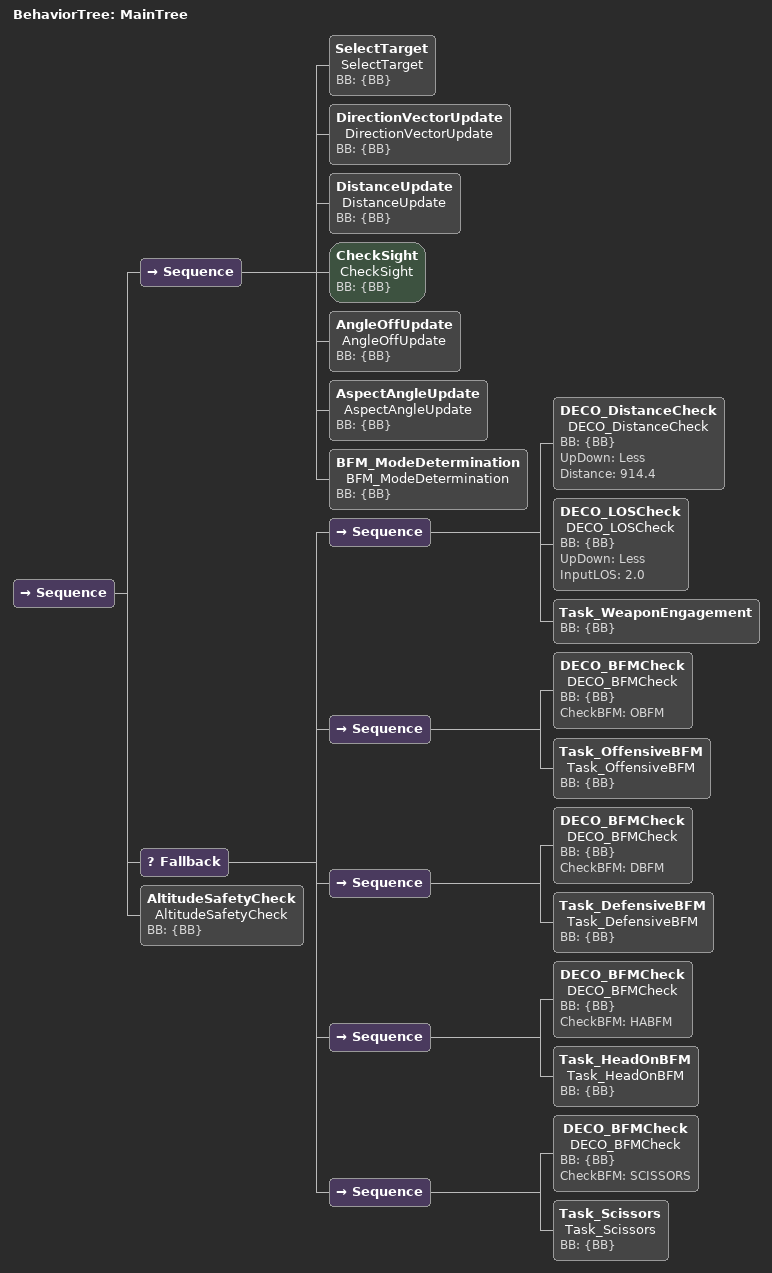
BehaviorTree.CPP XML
<root main_tree_to_execute = "MainTree">
    <BehaviorTree ID="MainTree">
        <Sequence>
            <!-- 상황 업데이트 -->
            <Sequence>
                <SelectTarget name="SelectTarget" BB="{BB}"/>
                <DirectionVectorUpdate name="DirectionVectorUpdate" BB="{BB}"/>
                <DistanceUpdate name="DistanceUpdate" BB="{BB}"/>
                <CheckSight name="CheckSight" BB="{BB}"/>
                <AngleOffUpdate name="AngleOffUpdate" BB="{BB}"/>
                <AspectAngleUpdate name="AspectAngleUpdate" BB="{BB}"/>
                <BFM_ModeDetermination name="BFM_ModeDetermination" BB="{BB}" />
            </Sequence>

            <!-- BFM 실행 -->
            <Fallback>
                <!-- WEZ 내 무기 교전 -->
                <Sequence>
                    <DECO_DistanceCheck name="DECO_DistanceCheck" BB="{BB}" UpDown="Less" Distance="914.4" />
                    <DECO_LOSCheck name="DECO_LOSCheck" BB="{BB}" UpDown="Less" InputLOS="2.0" />
                    <Task_WeaponEngagement BB="{BB}" />
                </Sequence>
                <!-- 공격 BFM -->
                <Sequence>
                    <DECO_BFMCheck name="DECO_BFMCheck" BB="{BB}" CheckBFM="OBFM" />
                    <Task_OffensiveBFM name="Task_OffensiveBFM" BB="{BB}" />
                </Sequence>
                <!-- 방어 BFM -->
                <Sequence>
                    <DECO_BFMCheck name="DECO_BFMCheck" BB="{BB}" CheckBFM="DBFM" />
                    <Task_DefensiveBFM name="Task_DefensiveBFM" BB="{BB}" />
                </Sequence>
                <!-- 정면 BFM -->
                <Sequence>
                    <DECO_BFMCheck name="DECO_BFMCheck" BB="{BB}" CheckBFM="HABFM" />
                    <Task_HeadOnBFM name="Task_HeadOnBFM" BB="{BB}" />
                </Sequence>
                <!-- 시저스 BFM -->
                <Sequence>
                    <DECO_BFMCheck name="DECO_BFMCheck" BB="{BB}" CheckBFM="SCISSORS" />
                    <Task_Scissors name="Task_Scissors" BB="{BB}" />
                </Sequence>
            </Fallback>

            <!-- 모든 BFM 실행 후 최종 안전성 검사 -->
            <AltitudeSafetyCheck name="AltitudeSafetyCheck" BB="{BB}" />
        </Sequence>
    </BehaviorTree>
</root>
